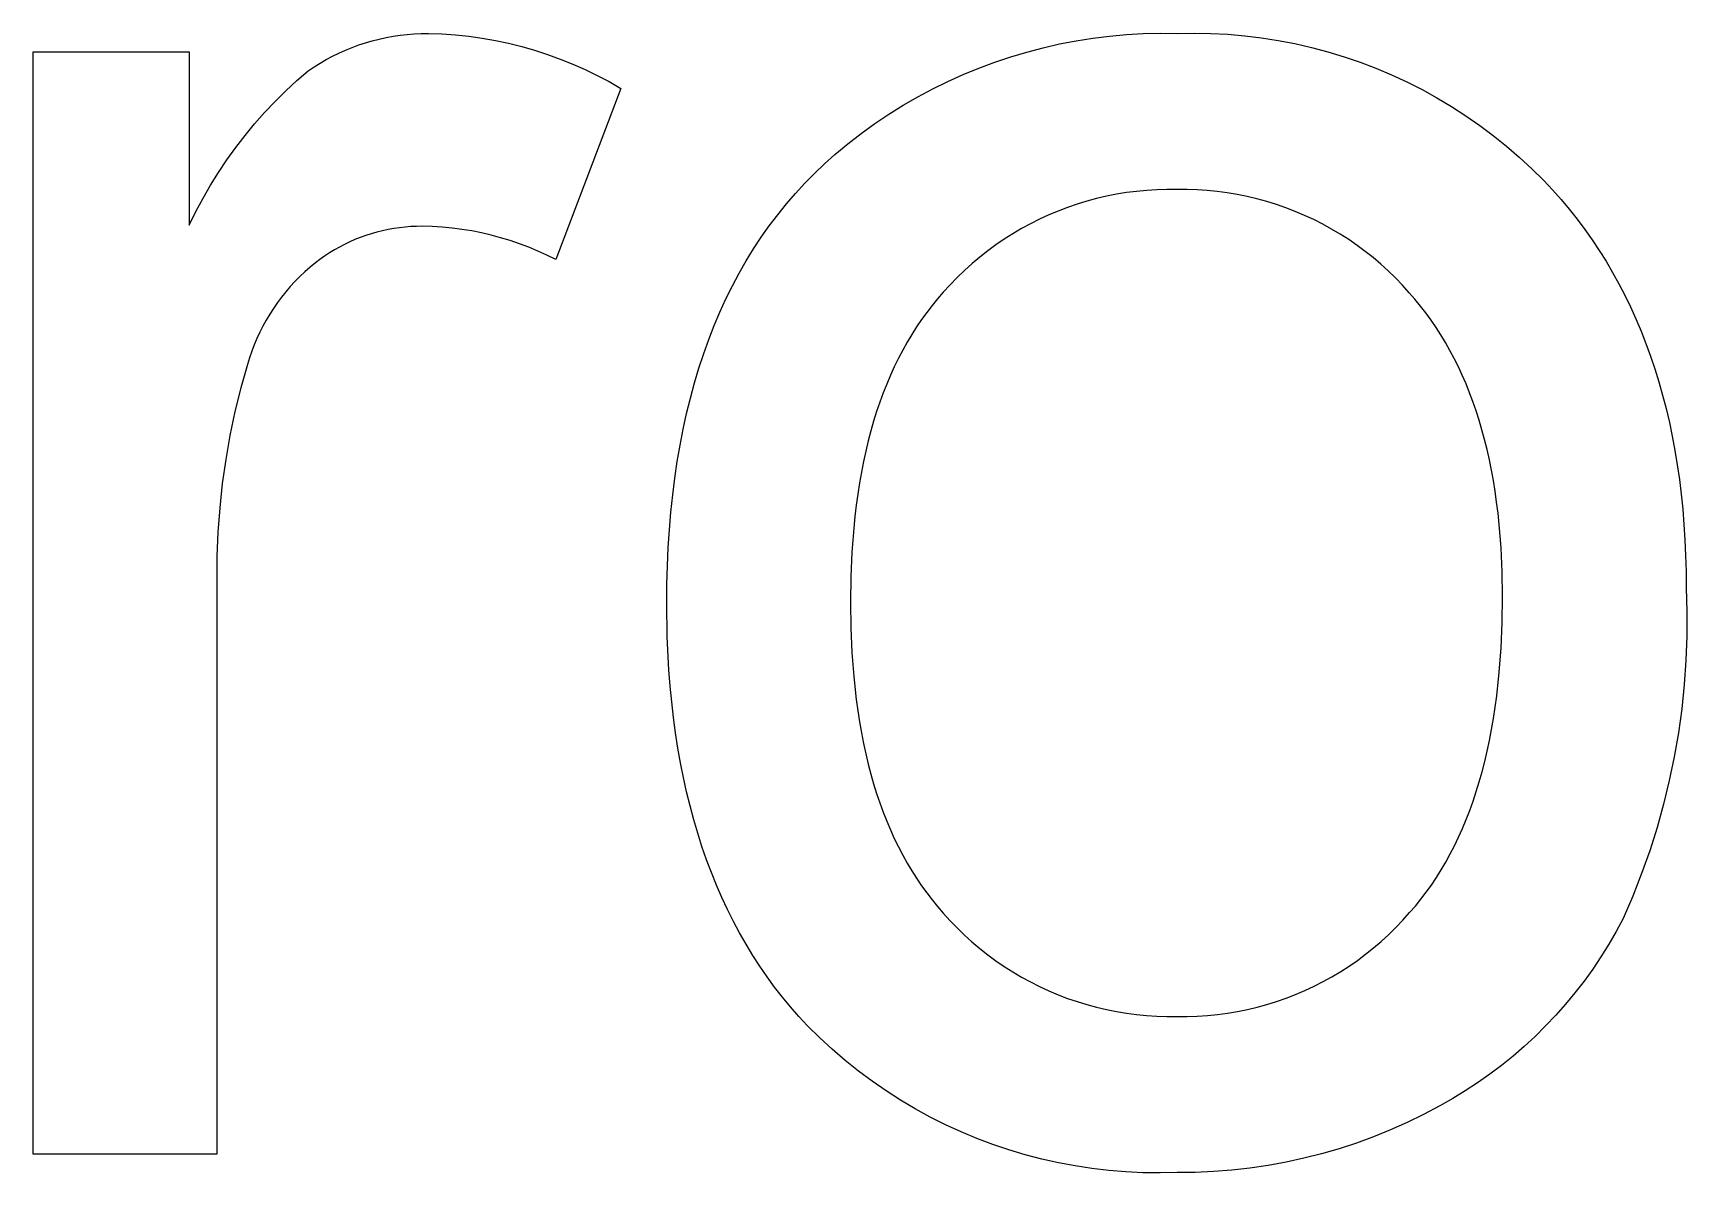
# Model space of a CAD drawing. Header units: millimetres. Extents: x 974 to 5700, y -47 to 3256.
# Drawn here: x 4331.14 to 4368.74, y 160.71 to 186.62 of the extents above; entities that cross this region are included whole.
import ezdxf

# ---------------------------------------------------------------- set-up
doc = ezdxf.new("R2010")
doc.units = ezdxf.units.MM
doc.header["$MEASUREMENT"] = 0
doc.layers.add('Domyslna', color=7, linetype='Continuous', true_color=0x000000)

msp = doc.modelspace()

# ---------------------------------------------------------------- linework, layer by layer
at = {"layer": 'Domyslna'}
for p, q in [((4339.011, 186.481), (4339.169, 186.516)), ((4339.169, 186.516), (4339.328, 186.545)), ((4339.328, 186.545), (4339.487, 186.569)), ((4339.487, 186.569), (4339.648, 186.587)), ((4339.648, 186.587), (4339.809, 186.6)), ((4339.809, 186.6), (4339.97, 186.607)), ((4339.97, 186.607), (4340.131, 186.609)), ((4340.131, 186.609), (4340.438, 186.598)), ((4340.438, 186.598), (4340.744, 186.576)), ((4340.744, 186.576), (4341.049, 186.544)), ((4341.049, 186.544), (4341.353, 186.501)), ((4341.353, 186.501), (4341.655, 186.448)), ((4354.859, 186.441), (4355.238, 186.501)), ((4355.238, 186.501), (4355.619, 186.548)), ((4355.619, 186.548), (4356.001, 186.583)), ((4356.001, 186.583), (4356.384, 186.604)), ((4356.384, 186.604), (4356.768, 186.613)), ((4356.768, 186.613), (4357.152, 186.609)), ((4357.152, 186.609), (4357.537, 186.616)), ((4357.537, 186.616), (4357.922, 186.609)), ((4357.922, 186.609), (4358.307, 186.59)), ((4358.307, 186.59), (4358.691, 186.556)), ((4358.691, 186.556), (4359.074, 186.51)), ((4359.074, 186.51), (4359.454, 186.45)), ((4331.143, 161.136), (4331.143, 186.191)), ((4331.143, 186.191), (4334.693, 186.191)), ((4334.693, 186.191), (4334.693, 182.25)), ((4337.953, 186.092), (4338.098, 186.163)), ((4338.098, 186.163), (4338.245, 186.229)), ((4338.245, 186.229), (4338.395, 186.29)), ((4338.395, 186.29), (4338.546, 186.346)), ((4338.546, 186.346), (4338.7, 186.396)), ((4338.7, 186.396), (4338.855, 186.441)), ((4338.855, 186.441), (4339.011, 186.481)), ((4341.655, 186.448), (4341.955, 186.384)), ((4341.955, 186.384), (4342.252, 186.31)), ((4342.252, 186.31), (4342.547, 186.226)), ((4342.547, 186.226), (4342.839, 186.131)), ((4342.839, 186.131), (4343.128, 186.027)), ((4353.369, 186.077), (4353.737, 186.186)), ((4353.737, 186.186), (4354.108, 186.284)), ((4354.108, 186.284), (4354.482, 186.369)), ((4354.482, 186.369), (4354.859, 186.441)), ((4359.454, 186.45), (4359.833, 186.377)), ((4359.833, 186.377), (4360.208, 186.291)), ((4360.208, 186.291), (4360.581, 186.192)), ((4360.581, 186.192), (4360.95, 186.08)), ((4337.14, 185.536), (4337.399, 185.761)), ((4337.399, 185.761), (4337.533, 185.851)), ((4337.533, 185.851), (4337.67, 185.936)), ((4337.67, 185.936), (4337.81, 186.017)), ((4337.81, 186.017), (4337.953, 186.092)), ((4343.128, 186.027), (4343.412, 185.913)), ((4343.412, 185.913), (4343.693, 185.789)), ((4343.693, 185.789), (4343.969, 185.655)), ((4352.291, 185.675), (4352.646, 185.821)), ((4352.646, 185.821), (4353.006, 185.955)), ((4353.006, 185.955), (4353.369, 186.077)), ((4360.95, 186.08), (4361.314, 185.955)), ((4361.314, 185.955), (4361.674, 185.818)), ((4361.674, 185.818), (4362.029, 185.668)), ((4336.888, 185.302), (4337.14, 185.536)), ((4343.969, 185.655), (4344.24, 185.512)), ((4344.24, 185.512), (4344.506, 185.36)), ((4351.597, 185.348), (4351.941, 185.517)), ((4351.941, 185.517), (4352.291, 185.675)), ((4362.029, 185.668), (4362.379, 185.506)), ((4362.379, 185.506), (4362.723, 185.332)), ((4336.408, 184.81), (4336.644, 185.06)), ((4336.644, 185.06), (4336.888, 185.302)), ((4344.506, 185.36), (4343.029, 181.467)), ((4350.926, 184.975), (4351.258, 185.167)), ((4351.258, 185.167), (4351.597, 185.348)), ((4362.723, 185.332), (4363.061, 185.146)), ((4363.061, 185.146), (4363.391, 184.948)), ((4336.181, 184.552), (4336.408, 184.81)), ((4350.282, 184.559), (4350.6, 184.772)), ((4350.6, 184.772), (4350.926, 184.975)), ((4363.391, 184.948), (4363.715, 184.739)), ((4363.715, 184.739), (4364.032, 184.519)), ((4335.752, 184.015), (4335.962, 184.287)), ((4335.962, 184.287), (4336.181, 184.552)), ((4349.666, 184.1), (4349.97, 184.334)), ((4349.97, 184.334), (4350.282, 184.559)), ((4364.032, 184.519), (4364.34, 184.288)), ((4364.34, 184.288), (4364.641, 184.047)), ((4335.552, 183.736), (4335.752, 184.015)), ((4349.371, 183.856), (4349.666, 184.1)), ((4364.641, 184.047), (4364.932, 183.795)), ((4335.36, 183.451), (4335.552, 183.736)), ((4348.908, 183.428), (4349.136, 183.645)), ((4349.136, 183.645), (4349.371, 183.856)), ((4364.932, 183.795), (4365.215, 183.533)), ((4365.215, 183.533), (4365.489, 183.262)), ((4335.007, 182.862), (4335.179, 183.159)), ((4335.179, 183.159), (4335.36, 183.451)), ((4348.475, 182.972), (4348.688, 183.203)), ((4348.688, 183.203), (4348.908, 183.428)), ((4365.489, 183.262), (4365.688, 183.05)), ((4334.845, 182.559), (4335.007, 182.862)), ((4348.27, 182.734), (4348.475, 182.972)), ((4355.102, 182.795), (4354.881, 182.728)), ((4355.324, 182.855), (4355.102, 182.795)), ((4355.549, 182.907), (4355.324, 182.855)), ((4355.775, 182.952), (4355.549, 182.907)), ((4356.003, 182.989), (4355.775, 182.952)), ((4356.231, 183.019), (4356.003, 182.989)), ((4356.461, 183.041), (4356.231, 183.019)), ((4356.691, 183.055), (4356.461, 183.041)), ((4356.921, 183.061), (4356.691, 183.055)), ((4357.152, 183.06), (4356.921, 183.061)), ((4357.381, 183.06), (4357.152, 183.06)), ((4357.61, 183.053), (4357.381, 183.06)), ((4357.839, 183.038), (4357.61, 183.053)), ((4358.067, 183.015), (4357.839, 183.038)), ((4358.294, 182.985), (4358.067, 183.015)), ((4358.521, 182.947), (4358.294, 182.985)), ((4358.745, 182.901), (4358.521, 182.947)), ((4358.968, 182.848), (4358.745, 182.901)), ((4359.19, 182.787), (4358.968, 182.848)), ((4359.409, 182.72), (4359.19, 182.787)), ((4365.688, 183.05), (4365.881, 182.833)), ((4365.881, 182.833), (4366.067, 182.612)), ((4334.693, 182.25), (4334.845, 182.559)), ((4347.882, 182.236), (4348.072, 182.488)), ((4348.072, 182.488), (4348.27, 182.734)), ((4354.026, 182.386), (4353.82, 182.283)), ((4354.235, 182.482), (4354.026, 182.386)), ((4354.448, 182.571), (4354.235, 182.482)), ((4354.663, 182.653), (4354.448, 182.571)), ((4354.881, 182.728), (4354.663, 182.653)), ((4359.625, 182.644), (4359.409, 182.72)), ((4359.839, 182.562), (4359.625, 182.644)), ((4360.05, 182.472), (4359.839, 182.562)), ((4360.258, 182.376), (4360.05, 182.472)), ((4360.463, 182.272), (4360.258, 182.376)), ((4366.067, 182.612), (4366.248, 182.385)), ((4366.248, 182.385), (4366.422, 182.153)), ((4338.707, 182.016), (4338.583, 181.971)), ((4338.831, 182.056), (4338.707, 182.016)), ((4338.957, 182.092), (4338.831, 182.056)), ((4339.085, 182.124), (4338.957, 182.092)), ((4339.213, 182.151), (4339.085, 182.124)), ((4339.342, 182.174), (4339.213, 182.151)), ((4339.471, 182.193), (4339.342, 182.174)), ((4339.602, 182.208), (4339.471, 182.193)), ((4339.732, 182.218), (4339.602, 182.208)), ((4339.863, 182.223), (4339.732, 182.218)), ((4339.994, 182.224), (4339.863, 182.223)), ((4340.22, 182.218), (4339.994, 182.224)), ((4340.445, 182.205), (4340.22, 182.218)), ((4340.669, 182.183), (4340.445, 182.205)), ((4340.893, 182.155), (4340.669, 182.183)), ((4341.115, 182.119), (4340.893, 182.155)), ((4341.336, 182.075), (4341.115, 182.119)), ((4341.556, 182.024), (4341.336, 182.075)), ((4341.774, 181.966), (4341.556, 182.024)), ((4347.699, 181.977), (4347.882, 182.236)), ((4353.418, 182.056), (4353.224, 181.932)), ((4353.617, 182.173), (4353.418, 182.056)), ((4353.82, 182.283), (4353.617, 182.173)), ((4360.664, 182.162), (4360.463, 182.272)), ((4360.861, 182.044), (4360.664, 182.162)), ((4361.054, 181.921), (4360.861, 182.044)), ((4366.422, 182.153), (4366.589, 181.917)), ((4337.881, 181.62), (4337.772, 181.547)), ((4337.993, 181.688), (4337.881, 181.62)), ((4338.107, 181.752), (4337.993, 181.688)), ((4338.224, 181.813), (4338.107, 181.752)), ((4338.342, 181.87), (4338.224, 181.813)), ((4338.462, 181.923), (4338.342, 181.87)), ((4338.583, 181.971), (4338.462, 181.923)), ((4341.989, 181.901), (4341.774, 181.966)), ((4342.203, 181.828), (4341.989, 181.901)), ((4342.414, 181.748), (4342.203, 181.828)), ((4342.622, 181.662), (4342.414, 181.748)), ((4342.827, 181.568), (4342.622, 181.662)), ((4347.356, 181.437), (4347.524, 181.711)), ((4347.524, 181.711), (4347.699, 181.977)), ((4352.847, 181.666), (4352.666, 181.524)), ((4353.033, 181.803), (4352.847, 181.666)), ((4353.224, 181.932), (4353.033, 181.803)), ((4361.243, 181.791), (4361.054, 181.921)), ((4361.427, 181.654), (4361.243, 181.791)), ((4361.607, 181.512), (4361.427, 181.654)), ((4366.589, 181.917), (4366.75, 181.675)), ((4366.75, 181.675), (4366.905, 181.429)), ((4337.44, 181.293), (4337.322, 181.19)), ((4337.561, 181.392), (4337.44, 181.293)), ((4337.665, 181.472), (4337.561, 181.392)), ((4337.772, 181.547), (4337.665, 181.472)), ((4343.029, 181.467), (4342.827, 181.568)), ((4347.196, 181.157), (4347.356, 181.437)), ((4352.49, 181.376), (4352.319, 181.221)), ((4352.666, 181.524), (4352.49, 181.376)), ((4361.782, 181.364), (4361.607, 181.512)), ((4361.952, 181.209), (4361.782, 181.364)), ((4366.905, 181.429), (4367.054, 181.177)), ((4337.098, 180.971), (4336.992, 180.855)), ((4337.208, 181.082), (4337.098, 180.971)), ((4337.322, 181.19), (4337.208, 181.082)), ((4346.897, 180.576), (4347.043, 180.87)), ((4347.043, 180.87), (4347.196, 181.157)), ((4351.992, 180.896), (4351.837, 180.725)), ((4352.153, 181.061), (4351.992, 180.896)), ((4352.319, 181.221), (4352.153, 181.061)), ((4362.116, 181.05), (4361.952, 181.209)), ((4362.275, 180.884), (4362.116, 181.05)), ((4362.429, 180.714), (4362.275, 180.884)), ((4367.054, 181.177), (4367.196, 180.92)), ((4367.196, 180.92), (4367.332, 180.659)), ((4336.698, 180.489), (4336.608, 180.36)), ((4336.791, 180.614), (4336.698, 180.489)), ((4336.889, 180.737), (4336.791, 180.614)), ((4336.992, 180.855), (4336.889, 180.737)), ((4346.759, 180.275), (4346.897, 180.576)), ((4351.707, 180.577), (4351.581, 180.424)), ((4351.837, 180.725), (4351.707, 180.577)), ((4362.559, 180.565), (4362.429, 180.714)), ((4362.686, 180.412), (4362.559, 180.565)), ((4367.332, 180.659), (4367.462, 180.392)), ((4336.523, 180.229), (4336.443, 180.094)), ((4336.608, 180.36), (4336.523, 180.229)), ((4346.629, 179.967), (4346.759, 180.275)), ((4351.342, 180.105), (4351.229, 179.938)), ((4351.46, 180.267), (4351.342, 180.105)), ((4351.581, 180.424), (4351.46, 180.267)), ((4362.808, 180.255), (4362.686, 180.412)), ((4362.926, 180.093), (4362.808, 180.255)), ((4367.462, 180.392), (4367.585, 180.121)), ((4367.585, 180.121), (4367.702, 179.844)), ((4336.297, 179.817), (4336.231, 179.675)), ((4336.367, 179.957), (4336.297, 179.817)), ((4336.443, 180.094), (4336.367, 179.957)), ((4346.505, 179.652), (4346.629, 179.967)), ((4351.12, 179.766), (4351.015, 179.59)), ((4351.229, 179.938), (4351.12, 179.766)), ((4363.04, 179.927), (4362.926, 180.093)), ((4363.15, 179.757), (4363.04, 179.927)), ((4363.255, 179.582), (4363.15, 179.757)), ((4367.702, 179.844), (4367.813, 179.562)), ((4336.114, 179.384), (4336.063, 179.236)), ((4336.17, 179.53), (4336.114, 179.384)), ((4336.231, 179.675), (4336.17, 179.53)), ((4346.39, 179.33), (4346.505, 179.652)), ((4350.914, 179.409), (4350.817, 179.224)), ((4351.015, 179.59), (4350.914, 179.409)), ((4363.357, 179.403), (4363.255, 179.582)), ((4363.454, 179.22), (4363.357, 179.403)), ((4367.813, 179.562), (4367.917, 179.276)), ((4336.018, 179.086), (4335.867, 178.552)), ((4336.063, 179.236), (4336.018, 179.086)), ((4346.181, 178.665), (4346.282, 179.001)), ((4346.282, 179.001), (4346.39, 179.33)), ((4350.724, 179.034), (4350.635, 178.839)), ((4350.817, 179.224), (4350.724, 179.034)), ((4363.548, 179.032), (4363.454, 179.22)), ((4363.637, 178.84), (4363.548, 179.032)), ((4367.917, 179.276), (4368.015, 178.984)), ((4368.015, 178.984), (4368.107, 178.688)), ((4346.088, 178.322), (4346.181, 178.665)), ((4350.551, 178.64), (4350.47, 178.436)), ((4350.635, 178.839), (4350.551, 178.64)), ((4363.722, 178.644), (4363.637, 178.84)), ((4363.803, 178.443), (4363.722, 178.644)), ((4368.107, 178.688), (4368.192, 178.386)), ((4335.867, 178.552), (4335.734, 178.014)), ((4346.002, 177.972), (4346.088, 178.322)), ((4350.394, 178.227), (4350.322, 178.014)), ((4350.47, 178.436), (4350.394, 178.227)), ((4363.879, 178.239), (4363.803, 178.443)), ((4363.952, 178.029), (4363.879, 178.239)), ((4368.192, 178.386), (4368.271, 178.08)), ((4335.734, 178.014), (4335.62, 177.471)), ((4345.923, 177.615), (4346.002, 177.972)), ((4350.322, 178.014), (4350.254, 177.796)), ((4364.02, 177.816), (4363.952, 178.029)), ((4368.271, 178.08), (4368.344, 177.768)), ((4345.853, 177.252), (4345.923, 177.615)), ((4350.19, 177.573), (4350.13, 177.346)), ((4350.254, 177.796), (4350.19, 177.573)), ((4364.084, 177.598), (4364.02, 177.816)), ((4364.145, 177.376), (4364.084, 177.598)), ((4368.344, 177.768), (4368.41, 177.452)), ((4335.62, 177.471), (4335.524, 176.925)), ((4345.789, 176.881), (4345.853, 177.252)), ((4350.075, 177.114), (4350.023, 176.878)), ((4350.13, 177.346), (4350.075, 177.114)), ((4364.201, 177.15), (4364.145, 177.376)), ((4364.252, 176.919), (4364.201, 177.15)), ((4368.41, 177.452), (4368.471, 177.13)), ((4368.471, 177.13), (4368.524, 176.804)), ((4335.524, 176.925), (4335.446, 176.376)), ((4345.733, 176.503), (4345.789, 176.881)), ((4350.023, 176.878), (4349.976, 176.637)), ((4364.3, 176.684), (4364.252, 176.919)), ((4368.524, 176.804), (4368.572, 176.473)), ((4335.446, 176.376), (4335.386, 175.825)), ((4345.685, 176.118), (4345.733, 176.503)), ((4349.932, 176.391), (4349.893, 176.14)), ((4349.976, 176.637), (4349.932, 176.391)), ((4364.344, 176.445), (4364.3, 176.684)), ((4364.383, 176.201), (4364.344, 176.445)), ((4368.572, 176.473), (4368.613, 176.136)), ((4345.644, 175.727), (4345.685, 176.118)), ((4349.893, 176.14), (4349.858, 175.885)), ((4364.418, 175.953), (4364.383, 176.201)), ((4368.613, 176.136), (4368.648, 175.795)), ((4335.386, 175.825), (4335.346, 175.272)), ((4345.61, 175.328), (4345.644, 175.727)), ((4349.827, 175.625), (4349.8, 175.361)), ((4349.858, 175.885), (4349.827, 175.625)), ((4364.449, 175.701), (4364.418, 175.953)), ((4364.476, 175.444), (4364.449, 175.701)), ((4368.648, 175.795), (4368.676, 175.448)), ((4335.346, 175.272), (4335.323, 174.717)), ((4345.584, 174.922), (4345.61, 175.328)), ((4349.8, 175.361), (4349.759, 174.818)), ((4364.518, 174.918), (4364.476, 175.444)), ((4368.676, 175.448), (4368.698, 175.097)), ((4345.565, 174.51), (4345.584, 174.922)), ((4364.542, 174.374), (4364.518, 174.918)), ((4368.698, 175.097), (4368.714, 174.741)), ((4335.323, 174.717), (4335.319, 174.163)), ((4345.554, 174.09), (4345.565, 174.51)), ((4349.759, 174.818), (4349.735, 174.257)), ((4368.714, 174.741), (4368.724, 174.379)), ((4335.319, 174.163), (4335.319, 161.136)), ((4345.55, 173.664), (4345.554, 174.09)), ((4349.735, 174.257), (4349.726, 173.677)), ((4364.551, 173.814), (4364.542, 174.374)), ((4368.724, 174.379), (4368.727, 174.013)), ((4364.543, 173.22), (4364.551, 173.814)), ((4368.727, 174.013), (4368.744, 173.461)), ((4345.563, 172.891), (4345.55, 173.664)), ((4349.726, 173.677), (4349.735, 173.096)), ((4368.744, 173.461), (4368.742, 172.909)), ((4349.735, 173.096), (4349.759, 172.534)), ((4364.518, 172.645), (4364.543, 173.22)), ((4345.6, 172.141), (4345.563, 172.891)), ((4364.477, 172.089), (4364.518, 172.645)), ((4368.742, 172.909), (4368.721, 172.358)), ((4349.759, 172.534), (4349.8, 171.991)), ((4368.721, 172.358), (4368.683, 171.807)), ((4345.629, 171.775), (4345.6, 172.141)), ((4349.8, 171.991), (4349.858, 171.466)), ((4364.419, 171.553), (4364.477, 172.089)), ((4345.663, 171.414), (4345.629, 171.775)), ((4349.858, 171.466), (4349.893, 171.211)), ((4364.384, 171.292), (4364.419, 171.553)), ((4368.683, 171.807), (4368.625, 171.258)), ((4345.704, 171.06), (4345.663, 171.414)), ((4349.893, 171.211), (4349.932, 170.96)), ((4364.345, 171.036), (4364.384, 171.292)), ((4368.625, 171.258), (4368.549, 170.711)), ((4345.751, 170.711), (4345.704, 171.06)), ((4345.804, 170.367), (4345.751, 170.711)), ((4349.932, 170.96), (4349.976, 170.714)), ((4349.976, 170.714), (4350.023, 170.472)), ((4364.254, 170.538), (4364.301, 170.784)), ((4364.301, 170.784), (4364.345, 171.036)), ((4368.549, 170.711), (4368.455, 170.167)), ((4345.863, 170.03), (4345.804, 170.367)), ((4350.023, 170.472), (4350.075, 170.235)), ((4364.202, 170.296), (4364.254, 170.538)), ((4345.929, 169.698), (4345.863, 170.03)), ((4350.075, 170.235), (4350.13, 170.003)), ((4350.13, 170.003), (4350.19, 169.775)), ((4364.087, 169.828), (4364.147, 170.06)), ((4364.147, 170.06), (4364.202, 170.296)), ((4368.455, 170.167), (4368.343, 169.627)), ((4346.001, 169.372), (4345.929, 169.698)), ((4350.19, 169.775), (4350.254, 169.552)), ((4363.955, 169.379), (4364.023, 169.601)), ((4364.023, 169.601), (4364.087, 169.828)), ((4368.343, 169.627), (4368.213, 169.091)), ((4346.079, 169.051), (4346.001, 169.372)), ((4350.254, 169.552), (4350.322, 169.334)), ((4350.322, 169.334), (4350.394, 169.12)), ((4363.883, 169.161), (4363.955, 169.379)), ((4346.163, 168.737), (4346.079, 169.051)), ((4350.394, 169.12), (4350.47, 168.911)), ((4350.47, 168.911), (4350.551, 168.706)), ((4363.726, 168.741), (4363.807, 168.949)), ((4363.807, 168.949), (4363.883, 169.161)), ((4368.213, 169.091), (4368.064, 168.559)), ((4346.254, 168.428), (4346.163, 168.737)), ((4350.551, 168.706), (4350.635, 168.507)), ((4350.635, 168.507), (4350.724, 168.311)), ((4363.553, 168.34), (4363.642, 168.538)), ((4363.642, 168.538), (4363.726, 168.741)), ((4368.064, 168.559), (4367.898, 168.033)), ((4346.351, 168.125), (4346.254, 168.428)), ((4346.454, 167.827), (4346.351, 168.125)), ((4350.724, 168.311), (4350.817, 168.121)), ((4350.817, 168.121), (4350.914, 167.935)), ((4363.363, 167.958), (4363.46, 168.147)), ((4363.46, 168.147), (4363.553, 168.34)), ((4346.564, 167.535), (4346.454, 167.827)), ((4350.914, 167.935), (4351.015, 167.753)), ((4351.015, 167.753), (4351.12, 167.577)), ((4363.157, 167.596), (4363.262, 167.775)), ((4363.262, 167.775), (4363.363, 167.958)), ((4367.898, 168.033), (4367.714, 167.512)), ((4346.679, 167.249), (4346.564, 167.535)), ((4351.12, 167.577), (4351.229, 167.405)), ((4351.229, 167.405), (4351.342, 167.237)), ((4362.935, 167.253), (4363.048, 167.422)), ((4363.048, 167.422), (4363.157, 167.596)), ((4367.714, 167.512), (4367.513, 166.998)), ((4346.801, 166.969), (4346.679, 167.249)), ((4346.929, 166.695), (4346.801, 166.969)), ((4351.342, 167.237), (4351.46, 167.074)), ((4351.46, 167.074), (4351.581, 166.916)), ((4362.696, 166.929), (4362.817, 167.089)), ((4362.817, 167.089), (4362.935, 167.253)), ((4367.513, 166.998), (4367.294, 166.491)), ((4347.064, 166.426), (4346.929, 166.695)), ((4351.581, 166.916), (4351.707, 166.763)), ((4351.707, 166.763), (4351.837, 166.614)), ((4351.837, 166.614), (4351.992, 166.442)), ((4362.287, 166.453), (4362.44, 166.625)), ((4362.44, 166.625), (4362.57, 166.775)), ((4362.57, 166.775), (4362.696, 166.929)), ((4347.205, 166.163), (4347.064, 166.426)), ((4351.992, 166.442), (4352.152, 166.276)), ((4352.152, 166.276), (4352.318, 166.116)), ((4361.963, 166.126), (4362.128, 166.287)), ((4362.128, 166.287), (4362.287, 166.453)), ((4367.135, 166.195), (4366.967, 165.905)), ((4367.294, 166.491), (4367.135, 166.195)), ((4347.352, 165.906), (4347.205, 166.163)), ((4347.505, 165.654), (4347.352, 165.906)), ((4352.318, 166.116), (4352.489, 165.961)), ((4352.489, 165.961), (4352.665, 165.812)), ((4361.439, 165.678), (4361.619, 165.822)), ((4361.619, 165.822), (4361.794, 165.971)), ((4361.794, 165.971), (4361.963, 166.126)), ((4366.967, 165.905), (4366.788, 165.62)), ((4347.664, 165.408), (4347.505, 165.654)), ((4352.665, 165.812), (4352.846, 165.669)), ((4352.846, 165.669), (4353.032, 165.532)), ((4353.032, 165.532), (4353.222, 165.401)), ((4361.065, 165.41), (4361.254, 165.541)), ((4361.254, 165.541), (4361.439, 165.678)), ((4366.788, 165.62), (4366.601, 165.341)), ((4347.83, 165.168), (4347.664, 165.408)), ((4348.002, 164.934), (4347.83, 165.168)), ((4353.222, 165.401), (4353.416, 165.277)), ((4353.416, 165.277), (4353.615, 165.16)), ((4353.615, 165.16), (4353.818, 165.049)), ((4360.473, 165.057), (4360.674, 165.168)), ((4360.674, 165.168), (4360.872, 165.286)), ((4360.872, 165.286), (4361.065, 165.41)), ((4366.404, 165.069), (4366.198, 164.803)), ((4366.601, 165.341), (4366.404, 165.069)), ((4348.18, 164.706), (4348.002, 164.934)), ((4348.365, 164.483), (4348.18, 164.706)), ((4353.818, 165.049), (4354.024, 164.946)), ((4354.024, 164.946), (4354.233, 164.849)), ((4354.233, 164.849), (4354.446, 164.759)), ((4354.446, 164.759), (4354.661, 164.677)), ((4359.633, 164.683), (4359.847, 164.766)), ((4359.847, 164.766), (4360.059, 164.856)), ((4360.059, 164.856), (4360.268, 164.953)), ((4360.268, 164.953), (4360.473, 165.057)), ((4366.198, 164.803), (4365.984, 164.545)), ((4348.555, 164.266), (4348.365, 164.483)), ((4354.661, 164.677), (4354.879, 164.602)), ((4354.879, 164.602), (4355.1, 164.534)), ((4355.1, 164.534), (4355.323, 164.474)), ((4355.323, 164.474), (4355.547, 164.421)), ((4355.547, 164.421), (4355.774, 164.376)), ((4355.774, 164.376), (4356.001, 164.339)), ((4356.001, 164.339), (4356.23, 164.309)), ((4358.07, 164.311), (4358.298, 164.342)), ((4358.298, 164.342), (4358.525, 164.38)), ((4358.525, 164.38), (4358.75, 164.425)), ((4358.75, 164.425), (4358.974, 164.478)), ((4358.974, 164.478), (4359.196, 164.539)), ((4359.196, 164.539), (4359.416, 164.607)), ((4359.416, 164.607), (4359.633, 164.683)), ((4365.984, 164.545), (4365.761, 164.293)), ((4348.752, 164.054), (4348.555, 164.266)), ((4349.028, 163.782), (4348.752, 164.054)), ((4356.23, 164.309), (4356.46, 164.287)), ((4356.46, 164.287), (4356.69, 164.273)), ((4356.69, 164.273), (4356.921, 164.267)), ((4356.921, 164.267), (4357.152, 164.268)), ((4357.152, 164.268), (4357.382, 164.267)), ((4357.382, 164.267), (4357.612, 164.274)), ((4357.612, 164.274), (4357.841, 164.289)), ((4357.841, 164.289), (4358.07, 164.311)), ((4365.53, 164.049), (4365.291, 163.813)), ((4365.761, 164.293), (4365.53, 164.049)), ((4349.313, 163.519), (4349.028, 163.782)), ((4365.044, 163.585), (4364.79, 163.365)), ((4365.291, 163.813), (4365.044, 163.585)), ((4349.608, 163.266), (4349.313, 163.519)), ((4349.91, 163.024), (4349.608, 163.266)), ((4364.79, 163.365), (4364.528, 163.154)), ((4350.222, 162.793), (4349.91, 163.024)), ((4364.26, 162.952), (4363.986, 162.758)), ((4364.528, 163.154), (4364.26, 162.952)), ((4350.54, 162.572), (4350.222, 162.793)), ((4350.867, 162.363), (4350.54, 162.572)), ((4363.705, 162.574), (4363.418, 162.399)), ((4363.986, 162.758), (4363.705, 162.574)), ((4351.201, 162.165), (4350.867, 162.363)), ((4351.541, 161.979), (4351.201, 162.165)), ((4363.125, 162.234), (4362.758, 162.039)), ((4363.418, 162.399), (4363.125, 162.234)), ((4351.887, 161.805), (4351.541, 161.979)), ((4352.24, 161.643), (4351.887, 161.805)), ((4362.006, 161.688), (4361.621, 161.531)), ((4362.385, 161.857), (4362.006, 161.688)), ((4362.758, 162.039), (4362.385, 161.857)), ((4352.598, 161.494), (4352.24, 161.643)), ((4352.96, 161.357), (4352.598, 161.494)), ((4353.328, 161.233), (4352.96, 161.357)), ((4361.231, 161.389), (4360.836, 161.259)), ((4361.621, 161.531), (4361.231, 161.389)), ((4335.319, 161.136), (4331.143, 161.136)), ((4353.699, 161.122), (4353.328, 161.233)), ((4354.074, 161.024), (4353.699, 161.122)), ((4354.453, 160.939), (4354.074, 161.024)), ((4354.834, 160.867), (4354.453, 160.939)), ((4359.629, 160.953), (4359.22, 160.878)), ((4360.034, 161.041), (4359.629, 160.953)), ((4360.437, 161.143), (4360.034, 161.041)), ((4360.836, 161.259), (4360.437, 161.143)), ((4355.217, 160.808), (4354.834, 160.867)), ((4355.602, 160.763), (4355.217, 160.808)), ((4355.989, 160.732), (4355.602, 160.763)), ((4356.376, 160.714), (4355.989, 160.732)), ((4356.764, 160.709), (4356.376, 160.714)), ((4357.152, 160.718), (4356.764, 160.709)), ((4357.567, 160.722), (4357.152, 160.718)), ((4357.982, 160.74), (4357.567, 160.722)), ((4358.396, 160.772), (4357.982, 160.74)), ((4358.809, 160.818), (4358.396, 160.772)), ((4359.22, 160.878), (4358.809, 160.818))]:
    msp.add_line(p, q, dxfattribs=at)

doc.saveas('drawing.dxf')
